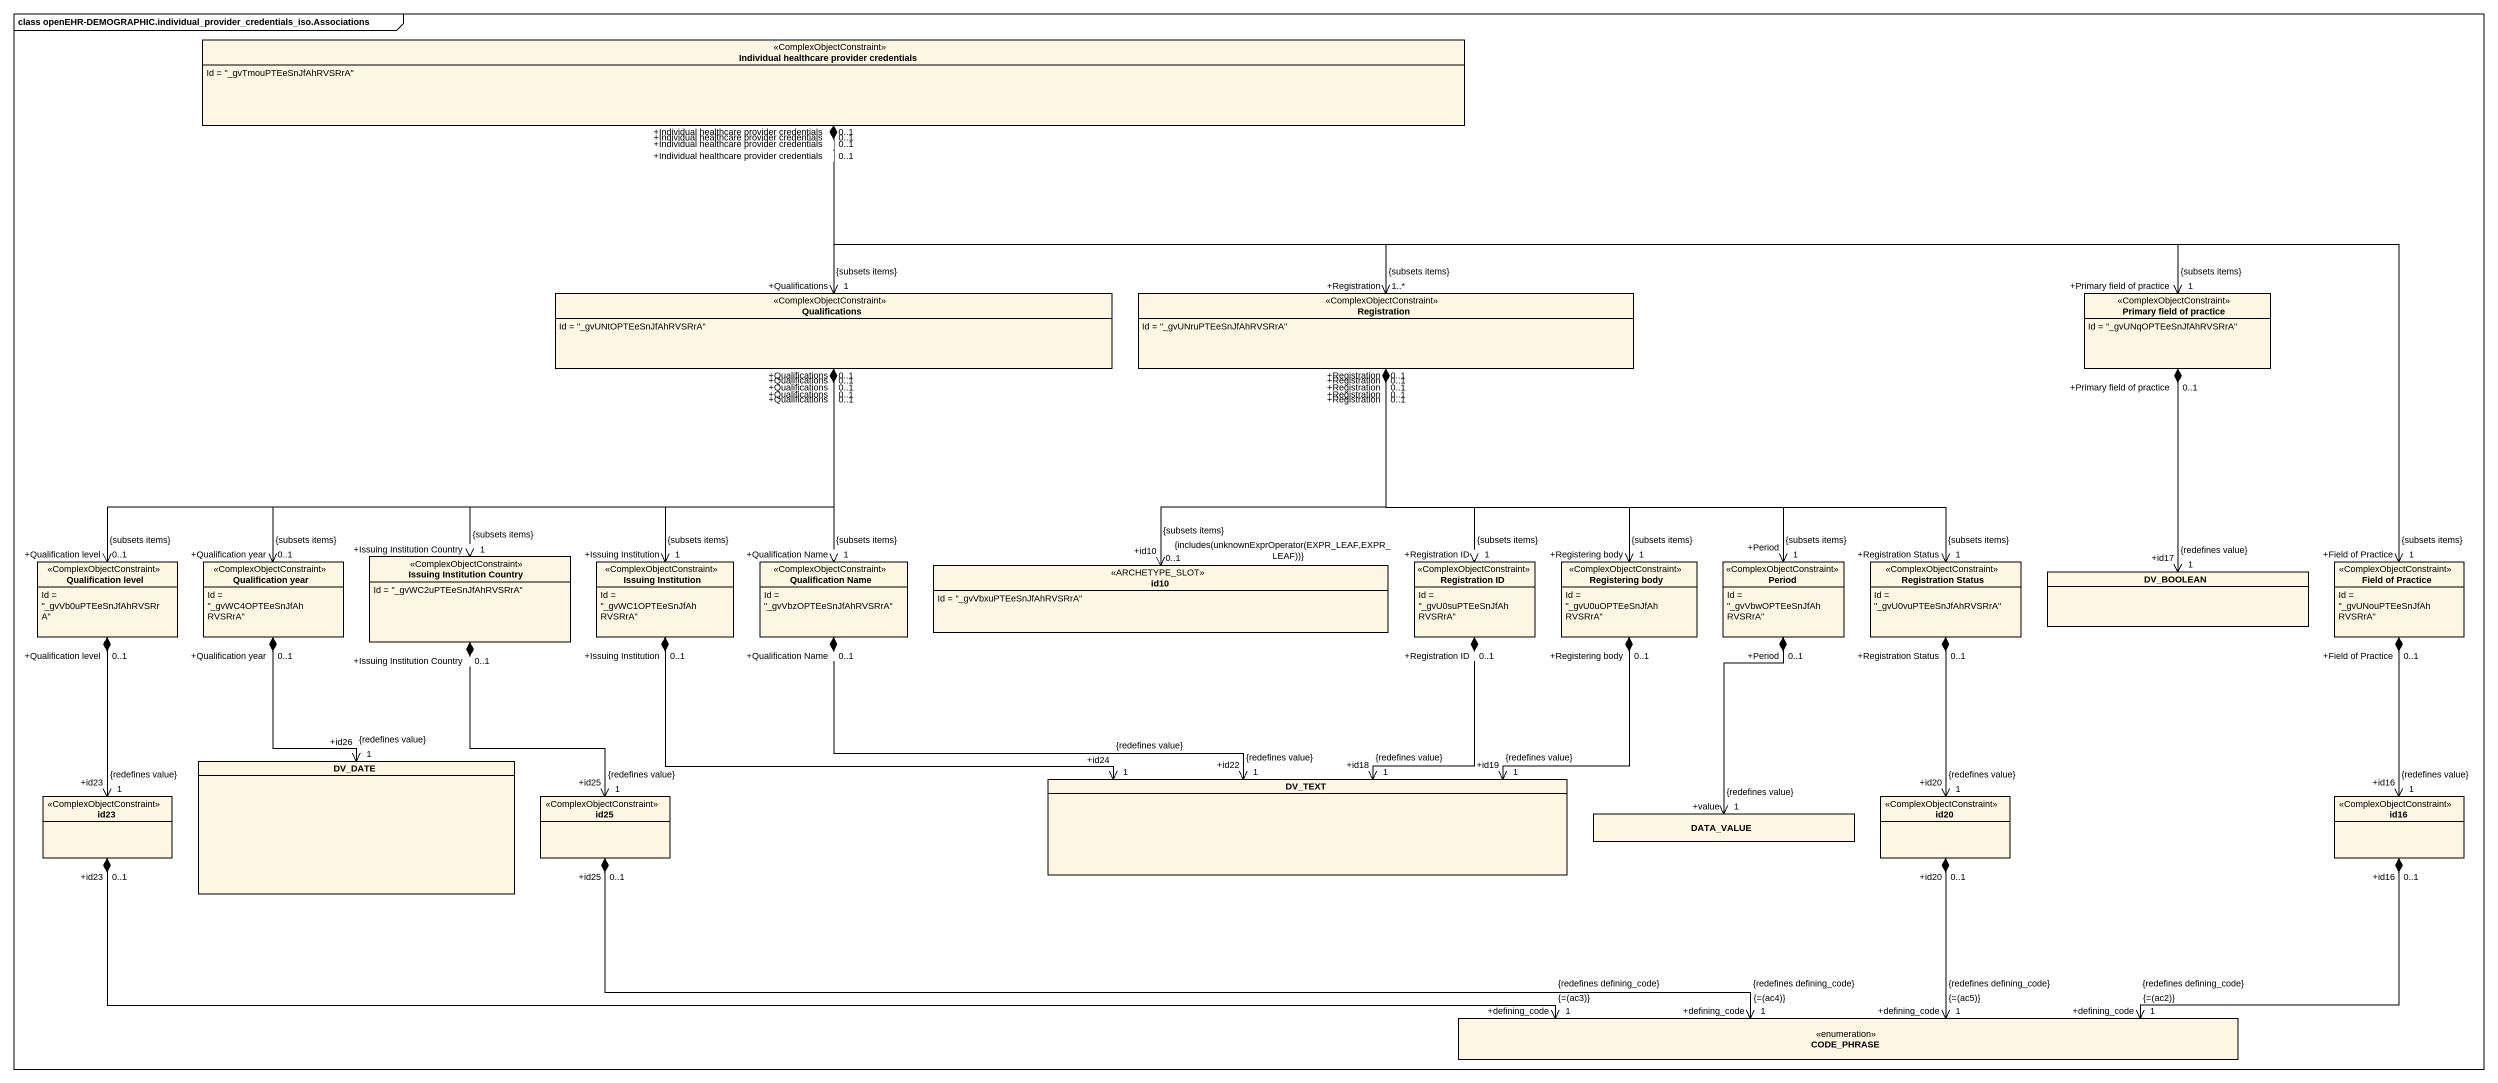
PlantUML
@startuml
mainframe class openEHR-DEMOGRAPHIC.individual_provider_credentials_iso.Associations
hide circle
hide empty members
class "Individual healthcare provider credentials" as Individual_healthcare <<ComplexObjectConstraint>> {
  Id = "_gvTmouPTEeSnJfAhRVSRrA"
}
class Qualifications <<ComplexObjectConstraint>> {
  Id = "_gvUNtOPTEeSnJfAhRVSRrA"
}
class Registration <<ComplexObjectConstraint>> {
  Id = "_gvUNruPTEeSnJfAhRVSRrA"
}
class "Primary field of practice" as Primary_field_of_practice <<ComplexObjectConstraint>> {
  Id = "_gvUNqOPTEeSnJfAhRVSRrA"
}
class "Qualification level" as Qualification_level <<ComplexObjectConstraint>> {
  Id = "_gvVb0uPTEeSnJfAhRVSRrA"
}
class "Qualification year" as Qualification_year <<ComplexObjectConstraint>> {
  Id = "_gvWC4OPTEeSnJfAhRVSRrA"
}
class "Issuing Institution Country" as Issuing_Institution_Country <<ComplexObjectConstraint>> {
  Id = "_gvWC2uPTEeSnJfAhRVSRrA"
}
class "Issuing Institution" as Issuing_Institution <<ComplexObjectConstraint>> {
  Id = "_gvWC1OPTEeSnJfAhRVSRrA"
}
class "Qualification Name" as Qualification_Name <<ComplexObjectConstraint>> {
  Id = "_gvVbzOPTEeSnJfAhRVSRrA"
}
class id10 <<ARCHETYPE_SLOT>> {
  Id = "_gvVbxuPTEeSnJfAhRVSRrA"
}
class "Registration ID" as Registration_ID <<ComplexObjectConstraint>> {
  Id = "_gvU0suPTEeSnJfAhRVSRrA"
}
class "Registering body" as Registering_body <<ComplexObjectConstraint>> {
  Id = "_gvU0uOPTEeSnJfAhRVSRrA"
}
class Period <<ComplexObjectConstraint>> {
  Id = "_gvVbwOPTEeSnJfAhRVSRrA"
}
class "Registration Status" as Registration_Status <<ComplexObjectConstraint>> {
  Id = "_gvU0vuPTEeSnJfAhRVSRrA"
}
class DV_BOOLEAN
class "Field of Practice" as Field_of_Practice <<ComplexObjectConstraint>> {
  Id = "_gvUNouPTEeSnJfAhRVSRrA"
}
class DV_DATE
class DV_TEXT
class id23 <<ComplexObjectConstraint>>
class id25 <<ComplexObjectConstraint>>
class DATA_VALUE
class id20 <<ComplexObjectConstraint>>
class id16 <<ComplexObjectConstraint>>
enum CODE_PHRASE
Individual_healthcare "+Individual healthcare provider credentials\n0..1" *--> "+Qualifications\n1\n{subsets items}" Qualifications
Individual_healthcare "+Individual healthcare provider credentials\n0..1" *-right-> "+Registration\n1..*\n{subsets items}" Registration
Individual_healthcare "+Individual healthcare provider credentials\n0..1" *-right-> "+Primary field of practice\n1\n{subsets items}" Primary_field_of_practice
Individual_healthcare "+Individual healthcare provider credentials\n0..1" *-right-> "+Field of Practice\n1\n{subsets items}" Field_of_Practice
Qualifications "+Qualifications\n0..1" *-left-> "+Qualification level\n0..1\n{subsets items}" Qualification_level
Qualifications "+Qualifications\n0..1" *-left-> "+Qualification year\n0..1\n{subsets items}" Qualification_year
Qualifications "+Qualifications\n0..1" *--> "+Issuing Institution Country\n1\n{subsets items}" Issuing_Institution_Country
Qualifications "+Qualifications\n0..1" *--> "+Issuing Institution\n1\n{subsets items}" Issuing_Institution
Qualifications "+Qualifications\n0..1" *--> "+Qualification Name\n1\n{subsets items}" Qualification_Name
Registration "+Registration\n0..1" *--> "+id10\n0..1\n{includes(unknownExprOperator(EXPR_LEAF,EXPR_LEAF))}\n{subsets items}" id10
Registration "+Registration\n0..1" *--> "+Registration ID\n1\n{subsets items}" Registration_ID
Registration "+Registration\n0..1" *--> "+Registering body\n1\n{subsets items}" Registering_body
Registration "+Registration\n0..1" *--> "+Period\n1\n{subsets items}" Period
Registration "+Registration\n0..1" *-right-> "+Registration Status\n1\n{subsets items}" Registration_Status
Primary_field_of_practice "+Primary field of practice\n0..1" *--> "+id17\n1\n{redefines value}" DV_BOOLEAN
Qualification_level "+Qualification level\n0..1" *--> "+id23\n1\n{redefines value}" id23
Qualification_year "+Qualification year\n0..1" *--> "+id26\n1\n{redefines value}" DV_DATE
Issuing_Institution_Country "+Issuing Institution Country\n0..1" *--> "+id25\n1\n{redefines value}" id25
Issuing_Institution "+Issuing Institution\n0..1" *-right-> "+id24\n1\n{redefines value}" DV_TEXT
Qualification_Name "+Qualification Name\n0..1" *-right-> "+id22\n1\n{redefines value}" DV_TEXT
Registration_ID "+Registration ID\n0..1" *--> "+id18\n1\n{redefines value}" DV_TEXT
Registering_body "+Registering body\n0..1" *--> "+id19\n1\n{redefines value}" DV_TEXT
Period "+Period\n0..1" *--> "+value\n1\n{redefines value}" DATA_VALUE
Registration_Status "+Registration Status\n0..1" *--> "+id20\n1\n{redefines value}" id20
Field_of_Practice "+Field of Practice\n0..1" *--> "+id16\n1\n{redefines value}" id16
id23 "+id23\n0..1" *-right-> "+defining_code\n1\n{=(ac3)}\n{redefines defining_code}" CODE_PHRASE
id25 "+id25\n0..1" *-right-> "+defining_code\n1\n{=(ac4)}\n{redefines defining_code}" CODE_PHRASE
id20 "+id20\n0..1" *--> "+defining_code\n1\n{=(ac5)}\n{redefines defining_code}" CODE_PHRASE
id16 "+id16\n0..1" *-left-> "+defining_code\n1\n{=(ac2)}\n{redefines defining_code}" CODE_PHRASE
@enduml
